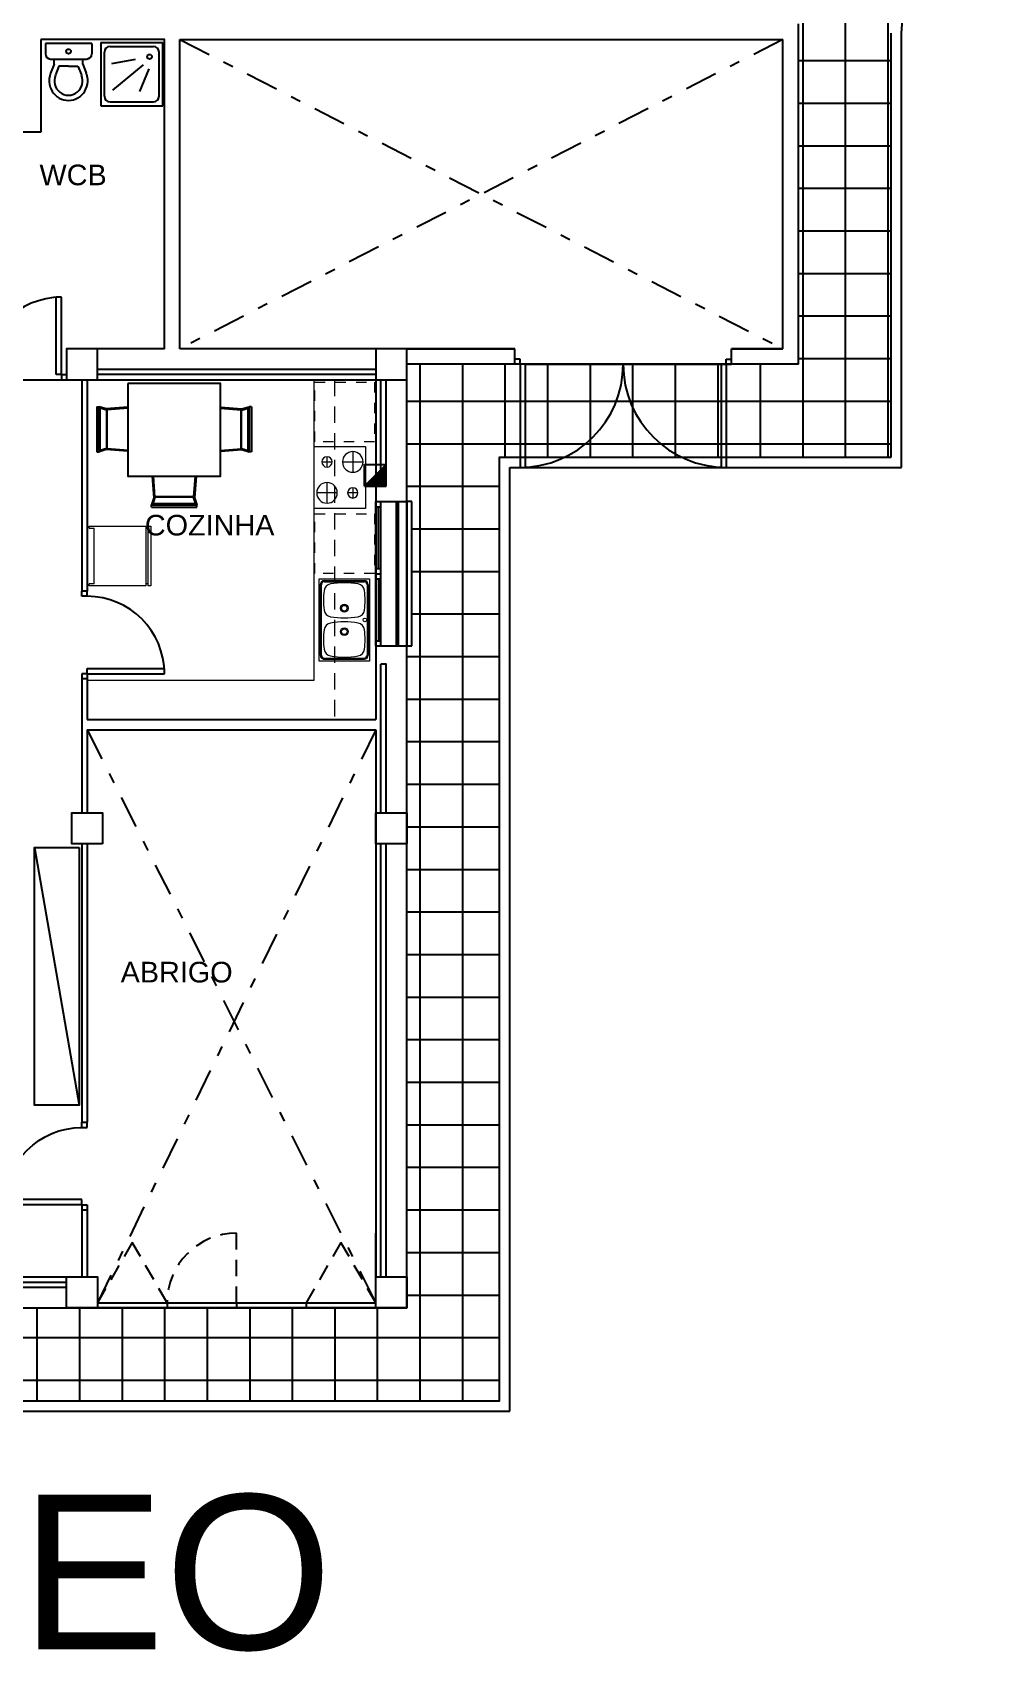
# Model space of a CAD drawing. Extents: x 99.2 to 143, y 99.3 to 125.4.
# Drawn here: x 108.92 to 118.13, y 99.32 to 115.02 of the extents above; entities that cross this region are included whole.
import ezdxf

# ---------------------------------------------------------------- set-up
doc = ezdxf.new("R2010")
doc.units = 0
doc.header["$LTSCALE"] = 0.025
doc.linetypes.add('TRAZO_Y_PUNTO', pattern=[25.4, 12.7, -6.35, 0, -6.35])
doc.linetypes.add('TRAZOS2', pattern=[9.525, 6.35, -3.175])
doc.layers.get('0').update_dxf_attribs({"linetype": 'CONTINUOUS'})
doc.layers.add('0_CUINA', color=8, linetype='CONTINUOUS', lineweight=5)
for name, color, linetype in [('0_MOBLES', 8, 'CONTINUOUS'), ('ACERA', 2, 'CONTINUOUS'), ('CARPINTERIA', 3, 'CONTINUOUS'), ('OBRA', 4, 'CONTINUOUS'), ('PILARES', 1, 'CONTINUOUS'), ('SANITARIOS', 7, 'CONTINUOUS'), ('SUP', 2, 'CONTINUOUS')]:
    doc.layers.add(name, color=color, linetype=linetype)
doc.styles.add('EJES', font='arial.ttf')

# ---------------------------------------------------------------- blocks, each defined once
blk = doc.blocks.new('P75')
at = {"layer": 'CARPINTERIA'}
for p, q in [((-0.05, 0.8), (-0.05, 0.85)), ((0, 0.8), (-0.05, 0.8)), ((0, 0.8), (0, 0.85)), ((-0.05, 0.05), (-0.05, 0)), ((0, 0.05), (-0.05, 0.05)), ((0, 0.1), (0.75, 0.1)), ((0, 0.05), (0, 0.1)), ((0, 0.05), (0.75, 0.05)), ((0, 0.05), (0, 0)), ((0.75, 0.05), (0.75, 0.1))]:
    blk.add_line(p, q, dxfattribs=at)
blk.add_arc((0, 0.05), 0.75, 0, 90, dxfattribs=at)
at = {"layer": 'OBRA'}
for p, q in [((0, 0.85), (-0.05, 0.85)), ((0, 0), (-0.05, 0))]:
    blk.add_line(p, q, dxfattribs=at)
blk = doc.blocks.new('T3')
for p, q in [((0.226, 0.75), (0.663, 0.75)), ((0.226, 0.75), (0.226, 0.728)), ((0.226, 0.728), (0.663, 0.728)), ((0.247, 0.658), (0.226, 0.728)), ((0.231, 0.45), (0.247, 0.658)), ((0.65, 0.726), (0.238, 0.726)), ((0.238, 0.717), (0.238, 0.726)), ((0.65, 0.717), (0.238, 0.717)), ((0.258, 0.653), (0.238, 0.717)), ((0.24, 0.45), (0.255, 0.649)), ((0.257, 0.658), (0.247, 0.658)), ((0.633, 0.649), (0.255, 0.649)), ((0.63, 0.653), (0.258, 0.653)), ((0.63, 0.653), (0.65, 0.717)), ((0.641, 0.658), (0.632, 0.658)), ((0.649, 0.45), (0.633, 0.649)), ((0.641, 0.658), (0.663, 0.728)), ((0.657, 0.45), (0.641, 0.658)), ((0.65, 0.717), (0.65, 0.726)), ((0.663, 0.75), (0.663, 0.728)), ((0.9, 0.213), (1.108, 0.197)), ((0.9, 0.204), (1.099, 0.189)), ((1.099, 0.189), (1.099, -0.189)), ((1.103, 0.186), (1.167, 0.206)), ((1.103, 0.186), (1.103, -0.186)), ((1.108, 0.197), (1.178, 0.219)), ((1.108, 0.197), (1.108, 0.187)), ((1.167, 0.206), (1.167, -0.206)), ((1.167, 0.206), (1.176, 0.206)), ((1.176, 0.206), (1.176, -0.206)), ((1.178, -0.219), (1.178, 0.219)), ((1.2, 0.219), (1.178, 0.219)), ((1.2, -0.219), (1.2, 0.219)), ((0.9, -0.204), (1.099, -0.189)), ((0.9, -0.213), (1.108, -0.197)), ((1.103, -0.186), (1.167, -0.206)), ((1.108, -0.187), (1.108, -0.197)), ((1.108, -0.197), (1.178, -0.219)), ((1.167, -0.206), (1.176, -0.206)), ((1.2, -0.219), (1.178, -0.219)), ((0.231, -0.45), (0.247, -0.658)), ((0.24, -0.45), (0.255, -0.649)), ((0.649, -0.45), (0.633, -0.649)), ((0.657, -0.45), (0.641, -0.658)), ((0.247, -0.658), (0.226, -0.728)), ((0.226, -0.728), (0.663, -0.728)), ((0.226, -0.75), (0.226, -0.728)), ((0.226, -0.75), (0.663, -0.75)), ((0.258, -0.653), (0.238, -0.717)), ((0.65, -0.717), (0.238, -0.717)), ((0.238, -0.717), (0.238, -0.726)), ((0.65, -0.726), (0.238, -0.726)), ((0.257, -0.658), (0.247, -0.658)), ((0.633, -0.649), (0.255, -0.649)), ((0.63, -0.653), (0.258, -0.653)), ((0.63, -0.653), (0.65, -0.717)), ((0.641, -0.658), (0.632, -0.658)), ((0.641, -0.658), (0.663, -0.728)), ((0.65, -0.717), (0.65, -0.726)), ((0.663, -0.75), (0.663, -0.728))]:
    blk.add_line(p, q)
blk.add_lwpolyline([(0, -0.45), (0.9, -0.45), (0.9, 0.45), (0, 0.45)], close=True)
blk = doc.blocks.new('A$C4DD17B12')
at = {"layer": '0_CUINA'}
for p, q in [((-55, 2), (-52, 2)), ((-55, -56), (-55, 2)), ((-52, -56), (-52, 2)), ((-52, 0), (-50, 0)), ((-50, 2), (5, 2)), ((-50, -56), (-50, 2)), ((0, 0), (5, 0)), ((0, 0), (0, -54)), ((5, 2), (5, 0)), ((-52, -56), (-55, -56)), ((-50, -54), (-52, -54)), ((5, -56), (-50, -56)), ((5, -54), (0, -54)), ((5, -54), (5, -56)), ((5, -54), (5, -56))]:
    blk.add_line(p, q, dxfattribs=at)
blk = doc.blocks.new('A$C19410B1B')
for p, q in [((0, 60), (-50, 60)), ((-50, 60), (-50, 0)), ((-37.5, 55), (-37.5, 35)), ((-12.5, 40), (-12.5, 50)), ((0, 0), (0, 60)), ((-27.5, 45), (-47.5, 45)), ((-7.5, 45), (-17.5, 45)), ((-37.5, 20), (-37.5, 10)), ((-12.5, 5), (-12.5, 25)), ((-42.5, 15), (-32.5, 15)), ((-22.5, 15), (-2.5, 15)), ((-50, 0), (0, 0))]:
    blk.add_line(p, q)
for centre, radius in [((-37.5, 45), 10), ((-12.5, 45), 5), ((-37.5, 15), 5), ((-12.5, 15), 10)]:
    blk.add_circle(centre, radius)
blk = doc.blocks.new('87051080')
for p, q in [((-0.381, -0.438), (-0.381, -0.053)), ((-0.371, -0.438), (-0.371, -0.053)), ((-0.341, -0.013), (0.341, -0.013)), ((-0.341, -0.023), (0.341, -0.023)), ((0.371, -0.438), (0.371, -0.053)), ((0.381, -0.438), (0.381, -0.053)), ((0.341, -0.467), (-0.341, -0.467)), ((0.341, -0.477), (-0.341, -0.477))]:
    blk.add_line(p, q)
blk.add_lwpolyline([(0.4, 0), (0.4, -0.49), (-0.4, -0.49), (-0.4, 0)], close=True)
for centre, radius in [((0, -0.045), 0.0175), ((-0.114, -0.245), 0.038), ((-0.114, -0.245), 0.0275), ((0.114, -0.245), 0.038), ((0.114, -0.245), 0.0275)]:
    blk.add_circle(centre, radius)
for centre, radius, start, end in [((-0.341, -0.053), 0.04, 90, 180), ((-0.341, -0.053), 0.03, 90, 180), ((0.389, -0.245), 0.75, 169.6188, 190.3812), ((-0.275, -0.123), 0.075, 97.23, 169.6188), ((-0.19, -0.793), 0.75, 82.77, 97.23), ((-0.105, -0.123), 0.075, 10.3812, 82.77), ((-0.769, -0.245), 0.75, 349.6188, 10.3812), ((0.769, -0.245), 0.75, 169.6188, 190.3812), ((0.105, -0.123), 0.075, 97.23, 169.6188), ((0.19, -0.793), 0.75, 82.77, 97.23), ((0.275, -0.123), 0.075, 10.3812, 82.77), ((0.341, -0.053), 0.04, 0, 90), ((0.341, -0.053), 0.03, 0, 90), ((-0.389, -0.245), 0.75, 349.6188, 10.3812), ((-0.341, -0.438), 0.04, 180, 270), ((-0.341, -0.438), 0.03, 180, 270), ((-0.275, -0.367), 0.075, 190.3812, 262.77), ((-0.19, 0.303), 0.75, 262.77, 277.23), ((-0.105, -0.367), 0.075, 277.23, 349.6188), ((0.105, -0.367), 0.075, 190.3812, 262.77), ((0.19, 0.303), 0.75, 262.77, 277.23), ((0.275, -0.367), 0.075, 277.23, 349.6188), ((0.341, -0.438), 0.04, 270, 0), ((0.341, -0.438), 0.03, 270, 0)]:
    blk.add_arc(centre, radius, start, end)

msp = doc.modelspace()

# ---------------------------------------------------------------- hatches: boundary and pattern name
at = {"layer": 'ACERA'}
h = msp.add_hatch(dxfattribs=at)
h.set_pattern_fill('ANSI37', color=8, scale=0.13, angle=45, style=0)
h.paths.add_polyline_path([(113.45, 110.9), (113.65, 110.9), (113.65, 111.8), (113.6, 111.8), (112.55, 111.8), (112.55, 111.65), (112.55, 110.469), (112.6, 110.469), (112.6, 109.069), (112.55, 109.069), (112.55, 102.65), (112.25, 102.65), (109.55, 102.65), (109.25, 102.65), (106.675, 102.65), (106.675, 102.6), (105.275, 102.6), (105.275, 102.65), (102.35, 102.65), (100.95, 102.65), (100.25, 102.65), (100.25, 102.95), (100.25, 111.95), (100.55, 111.95), (105.85, 111.95), (105.85, 112), (107.25, 112), (107.25, 111.95), (108.05, 111.95), (108.05, 115.1), (108.05, 118.25), (108.05, 124.55), (116.927, 124.55), (116.927, 118.25), (116.828, 117.708), (116.819, 117.659), (117.436, 117.545), (118.007, 125.338), (107.15, 125.338), (107.15, 112.85), (99.35, 112.85), (99.35, 101.75), (113.45, 101.75)])
h.paths.add_polyline_path([(117.25, 115.005), (117.289, 115.539), (116.458, 115.691), (116.449, 115.642), (116.35, 115.1), (116.35, 111.8), (115.7, 111.8), (115.65, 111.8), (115.65, 110.9), (117.25, 110.9)], flags=17)
h.paths.add_polyline_path([(115.6, 111.8), (114.65, 111.8, 0.287492), (115.214, 110.9), (115.6, 110.9)], flags=17)
h.paths.add_polyline_path([(114.65, 111.8, -0.287492), (114.086, 110.9), (115.214, 110.9, -0.287492)], flags=17)
h.paths.add_polyline_path([(114.65, 111.8), (113.7, 111.8), (113.7, 110.9), (114.086, 110.9, 0.287492)], flags=17)
h.paths.add_polyline_path([(116.639, 116.675), (116.467, 115.741), (117.293, 115.589), (117.336, 116.172, 0.225854)], flags=17)
h.paths.add_polyline_path([(117.433, 117.495), (116.81, 117.609), (116.639, 116.675, 0.197958), (117.384, 116.833)], flags=17)
h.paths.add_polyline_path([(117.384, 116.833, -0.197958), (116.639, 116.675, -0.225854), (117.336, 116.172)], flags=17)
h.paths.add_polyline_path([(116.467, 115.741), (116.458, 115.691), (117.289, 115.539), (117.293, 115.589)], flags=17)
h.paths.add_polyline_path([(116.819, 117.659), (116.81, 117.609), (117.433, 117.495), (117.436, 117.545)], flags=16)
h.paths.add_polyline_path([(115.65, 111.8), (115.6, 111.8), (115.6, 110.9), (115.65, 110.9)], flags=17)
h.paths.add_polyline_path([(113.7, 111.8), (113.65, 111.8), (113.65, 110.9), (113.7, 110.9)], flags=17)
at = {"layer": 'OBRA'}
h = msp.add_hatch(dxfattribs=at)
h.set_pattern_fill('ANSI31', color=8, scale=0.0035, angle=45, style=0)
h.set_pattern_definition([(90, (38.395, 32.674315), (-0.0111125, 1e-18), [])])
h.paths.add_polyline_path([(112.35, 110.619), (112.35, 110.829), (112.14, 110.619)])

# ---------------------------------------------------------------- linework, layer by layer
at = {"layer": '0_CUINA'}
for p, q in [((112.25, 111.65), (111.65, 111.65)), ((111.65, 111.65), (111.65, 108.733)), ((111.65, 108.733), (109.45, 108.733))]:
    msp.add_line(p, q, dxfattribs=at)
at = {"layer": '0_CUINA', "linetype": 'TRAZOS2'}
msp.add_line((111.85, 111.65), (111.85, 108.357), dxfattribs=at)
at = {"layer": '0_CUINA', "linetype": 'TRAZOS2', "ltscale": 0.02}
for points in [[(111.659, 111.047), (111.659, 111.627), (112.239, 111.627), (112.239, 111.047)], [(111.659, 109.771), (111.659, 110.351), (112.239, 110.351), (112.239, 109.771)]]:
    msp.add_lwpolyline(points, close=True, dxfattribs=at)
at = {"layer": '0_MOBLES'}
msp.add_line((108.938, 107.115), (109.372, 104.615), dxfattribs=at)
msp.add_lwpolyline([(109.372, 107.115), (109.372, 104.615), (108.938, 104.615), (108.938, 107.115)], close=True, dxfattribs=at)
at = {"layer": 'ACERA'}
for p, q in [((117.35, 115.009), (118.127, 125.438)), ((117.25, 110.9), (117.25, 115.009)), ((117.35, 110.8), (117.35, 115.009)), ((113.55, 101.65), (113.55, 110.8)), ((113.55, 110.8), (117.35, 110.8)), ((99.25, 101.65), (113.55, 101.65))]:
    msp.add_line(p, q, dxfattribs=at)
at = {"layer": 'ACERA', "color": 9}
for p, q in [((115.7, 111.8), (113.6, 111.8)), ((112.55, 110.469), (112.55, 109.069)), ((112.25, 102.65), (109.55, 102.65))]:
    msp.add_line(p, q, dxfattribs=at)
at = {"layer": 'ACERA', "color": 8}
msp.add_line((112.25, 102.7), (112.25, 103.375), dxfattribs=at)
at = {"layer": 'ACERA', "color": 8, "linetype": 'TRAZOS2'}
for p, q in [((109.888, 103.285), (109.55, 102.7)), ((110.225, 102.7), (109.888, 103.285)), ((111.912, 103.285), (111.575, 102.7)), ((112.25, 102.7), (111.912, 103.285))]:
    msp.add_line(p, q, dxfattribs=at)
at = {"layer": 'ACERA'}
msp.add_lwpolyline([(107.15, 125.338), (107.15, 112.85), (99.35, 112.85), (99.35, 101.75), (113.45, 101.75), (113.45, 110.9), (117.25, 110.9)], dxfattribs=at)
at = {"layer": 'CARPINTERIA'}
for p, q in [((109.15, 111.7), (109.15, 112.45)), ((109.2, 112.45), (109.15, 112.45)), ((109.2, 111.7), (109.2, 112.45)), ((113.65, 111.85), (113.6, 111.85)), ((113.65, 111.8), (113.6, 111.8)), ((113.65, 111.8), (113.65, 111.85)), ((113.7, 111.8), (113.65, 111.8)), ((113.65, 111.8), (113.65, 110.8)), ((113.7, 111.8), (113.7, 110.8)), ((113.7, 111.8), (115.6, 111.8)), ((115.6, 111.8), (115.6, 110.8)), ((115.6, 111.8), (115.65, 111.8)), ((115.65, 111.8), (115.65, 111.85)), ((115.65, 111.85), (115.7, 111.85)), ((115.65, 111.8), (115.65, 110.8)), ((115.65, 111.8), (115.7, 111.8)), ((108.45, 111.65), (109.2, 111.65)), ((109.2, 111.7), (109.15, 111.7)), ((109.2, 111.7), (109.2, 111.65)), ((109.2, 111.7), (109.25, 111.7)), ((109.2, 111.65), (109.25, 111.65)), ((112.25, 109.069), (112.25, 110.469)), ((112.25, 110.419), (112.3, 110.419)), ((112.275, 109.819), (112.275, 110.419)), ((112.3, 109.069), (112.3, 110.469)), ((112.45, 109.069), (112.45, 110.469)), ((112.47, 109.069), (112.47, 110.469)), ((112.6, 110.469), (112.55, 110.469)), ((112.6, 109.069), (112.6, 110.469)), ((112.25, 109.819), (112.3, 109.819)), ((112.25, 109.769), (112.3, 109.769)), ((109.4, 109.55), (109.4, 109.6)), ((109.45, 109.55), (109.45, 109.6)), ((112.25, 109.719), (112.3, 109.719)), ((112.275, 109.719), (112.275, 109.119)), ((109.45, 109.55), (109.4, 109.55)), ((112.25, 109.119), (112.3, 109.119)), ((112.55, 109.069), (112.6, 109.069)), ((109.45, 108.85), (110.2, 108.85)), ((109.45, 108.8), (109.45, 108.85)), ((110.2, 108.8), (110.2, 108.85)), ((109.45, 108.8), (109.4, 108.8)), ((109.4, 108.8), (109.4, 108.75)), ((109.45, 108.8), (110.2, 108.8)), ((109.45, 108.8), (109.45, 108.75)), ((109.55, 102.7), (112.25, 102.7)), ((110.225, 102.7), (110.225, 102.65)), ((110.9, 102.7), (110.9, 102.65)), ((111.575, 102.7), (111.575, 102.65)), ((109.55, 102.65), (112.25, 102.65))]:
    msp.add_line(p, q, dxfattribs=at)
at = {"layer": 'CARPINTERIA', "linetype": 'TRAZO_Y_PUNTO'}
for p, q in [((109.45, 108.257), (112.25, 102.7)), ((112.25, 108.257), (109.55, 102.7))]:
    msp.add_line(p, q, dxfattribs=at)
at = {"layer": 'CARPINTERIA', "linetype": 'TRAZOS2'}
msp.add_line((110.9, 102.7), (110.9, 103.375), dxfattribs=at)
at = {"layer": 'CARPINTERIA'}
for centre, radius, start, end in [((109.2, 111.7), 0.75, 90, 180), ((113.65, 111.8), 1, 270, 0), ((115.65, 111.8), 1, 180, 270), ((109.45, 108.8), 0.75, 0, 90)]:
    msp.add_arc(centre, radius, start, end, dxfattribs=at)
at = {"layer": 'CARPINTERIA', "linetype": 'TRAZOS2'}
msp.add_arc((110.9, 102.7), 0.675, 90, 180, dxfattribs=at)
at = {"layer": 'OBRA'}
for p, q in [((116.35, 111.8), (116.35, 115.1)), ((109, 114.95), (109, 114.05)), ((110.35, 111.95), (110.35, 114.95)), ((110.35, 114.95), (116.2, 114.95)), ((116.2, 111.95), (116.2, 114.95)), ((109, 114.05), (108.2, 114.05)), ((112.55, 111.95), (113.6, 111.95)), ((112.55, 111.95), (112.55, 111.95)), ((113.6, 111.95), (112.55, 111.95)), ((113.6, 111.8), (113.6, 111.95)), ((116.2, 111.95), (115.7, 111.95)), ((115.7, 111.8), (115.7, 111.95)), ((115.7, 111.95), (116.2, 111.95)), ((116.2, 111.95), (116.2, 111.95)), ((113.6, 111.8), (112.55, 111.8)), ((116.35, 111.8), (115.7, 111.8)), ((109.25, 111.7), (109.25, 111.65)), ((109.25, 111.65), (112.25, 111.65)), ((109.4, 111.65), (109.4, 109.6)), ((109.45, 111.65), (109.45, 109.6)), ((112.25, 111.65), (112.25, 108.357)), ((112.3, 110.619), (112.35, 110.619)), ((112.25, 110.469), (112.55, 110.469)), ((109.45, 109.6), (109.4, 109.6)), ((112.25, 109.069), (112.55, 109.069)), ((109.45, 108.75), (109.4, 108.75)), ((109.4, 108.75), (109.4, 107.45)), ((109.45, 108.75), (109.45, 108.357)), ((109.45, 108.357), (112.25, 108.357)), ((109.45, 108.257), (112.25, 108.257)), ((109.45, 108.257), (109.45, 107.45)), ((112.25, 108.257), (112.25, 102.95)), ((109.4, 107.15), (109.4, 104.45)), ((109.45, 107.15), (109.45, 104.45)), ((109.4, 103.6), (109.4, 102.95)), ((109.45, 103.6), (109.45, 102.95)), ((102.55, 102.95), (109.25, 102.95))]:
    msp.add_line(p, q, dxfattribs=at)
at = {"layer": 'OBRA', "color": 3, "linetype": 'TRAZO_Y_PUNTO'}
for p, q in [((116.2, 114.95), (110.35, 111.95)), ((110.35, 114.95), (116.2, 111.95))]:
    msp.add_line(p, q, dxfattribs=at)
at = {"layer": 'OBRA', "color": 8}
for p, q in [((112.35, 110.829), (112.14, 110.619)), ((112.14, 110.829), (112.35, 110.829)), ((112.14, 110.619), (112.14, 110.829)), ((112.35, 110.619), (112.35, 110.829)), ((112.14, 110.619), (112.35, 110.619))]:
    msp.add_line(p, q, dxfattribs=at)
at = {"layer": 'OBRA'}
for points in [[(110.2, 111.95), (110.2, 114.95), (109, 114.95)], [(110.2, 111.95), (109.25, 111.95)], [(112.25, 102.65), (112.55, 102.65), (112.55, 111.95), (110.35, 111.95)], [(112.25, 111.75), (109.55, 111.75)], [(112.25, 111.7), (109.55, 111.7)], [(112.3, 110.619), (112.3, 111.65)], [(112.35, 110.619), (112.35, 111.65)], [(112.35, 107.45), (112.35, 108.893), (112.3, 108.893)], [(112.3, 107.45), (112.3, 108.893)], [(112.3, 102.95), (112.3, 107.15)], [(112.35, 102.95), (112.35, 107.15)], [(106.675, 102.95), (106.675, 102.65), (109.55, 102.65)], [(106.825, 102.85), (106.825, 102.9), (109.25, 102.9)], [(106.825, 102.85), (109.25, 102.85)]]:
    msp.add_lwpolyline(points, dxfattribs=at)
at = {"layer": 'PILARES'}
for points in [[(109.25, 111.65), (109.55, 111.65), (109.55, 111.95), (109.25, 111.95)], [(112.25, 111.65), (112.55, 111.65), (112.55, 111.95), (112.25, 111.95)], [(109.6, 107.15), (109.3, 107.15), (109.3, 107.45), (109.6, 107.45)], [(112.55, 107.15), (112.25, 107.15), (112.25, 107.45), (112.55, 107.45)], [(109.55, 102.65), (109.25, 102.65), (109.25, 102.95), (109.55, 102.95)], [(112.55, 102.65), (112.25, 102.65), (112.25, 102.95), (112.55, 102.95)]]:
    msp.add_lwpolyline(points, close=True, dxfattribs=at)
at = {"layer": 'SANITARIOS'}
for p, q in [((109.495, 114.91), (109.045, 114.91)), ((109.045, 114.91), (109.045, 114.81)), ((109.495, 114.91), (109.495, 114.81)), ((109.583, 114.921), (110.183, 114.921)), ((109.583, 114.921), (109.583, 114.306)), ((109.617, 114.4), (109.617, 114.827)), ((109.672, 114.882), (110.093, 114.882)), ((110.148, 114.4), (110.148, 114.827)), ((110.183, 114.306), (110.183, 114.921)), ((109.095, 114.76), (109.445, 114.76)), ((109.131, 114.711), (109.096, 114.624)), ((109.131, 114.711), (109.131, 114.76)), ((109.177, 114.692), (109.142, 114.605)), ((109.269, 114.692), (109.177, 114.692)), ((109.269, 114.692), (109.36, 114.692)), ((109.36, 114.692), (109.396, 114.605)), ((109.407, 114.711), (109.407, 114.76)), ((109.407, 114.711), (109.442, 114.624)), ((109.916, 114.754), (109.688, 114.712)), ((109.992, 114.705), (109.695, 114.457)), ((110.047, 114.664), (109.957, 114.444)), ((109.583, 114.306), (110.183, 114.306)), ((109.672, 114.345), (110.093, 114.345))]:
    msp.add_line(p, q, dxfattribs=at)
for centre in [(109.27, 114.834), (110.056, 114.782)]:
    msp.add_circle(centre, 0.0226, dxfattribs=at)
for centre, radius, start, end in [((109.095, 114.81), 0.0502, 180, 270), ((109.445, 114.81), 0.0502, 270, 0), ((109.672, 114.827), 0.0551, 90, 180), ((110.093, 114.827), 0.0551, 0, 90), ((109.672, 114.4), 0.0551, 180, 270), ((110.093, 114.4), 0.0551, 270, 0)]:
    msp.add_arc(centre, radius, start, end, dxfattribs=at)
msp.add_ellipse((109.269, 114.55), major_axis=(0, 0.142), ratio=0.967332, start_param=1.174591, end_param=5.108594, dxfattribs=at)
msp.add_open_spline([(109.096, 114.624), (109.081, 114.589), (109.078, 114.549), (109.098, 114.449), (109.143, 114.394), (109.26, 114.348), (109.331, 114.358), (109.431, 114.435), (109.46, 114.5), (109.454, 114.584), (109.45, 114.605), (109.442, 114.624)], degree=3, knots=[4.316184, 4.316184, 4.316184, 4.316184, 4.918021, 4.918021, 5.91878, 5.91878, 6.919538, 6.919538, 7.920297, 7.920297, 8.250187, 8.250187, 8.250187, 8.250187], dxfattribs=at)

# ---------------------------------------------------------------- block references
at = {"layer": '0_CUINA', "yscale": 0.009999999999990905, "zscale": 0.009999999999999998}
for name, p, xscale, rotation in [('A$C19410B1B', (111.652, 110.403), -0.009999999999990931, 4.184205453303091e-06), ('A$C4DD17B12', (109.519, 109.671), 0.009999999999990931, 180.0000041843683)]:
    msp.add_blockref(name, p, dxfattribs=dict(at, xscale=xscale, rotation=rotation))
at = {"layer": '0_CUINA', "rotation": 270.0000041843976}
msp.add_blockref('87051080', (112.19, 109.321), dxfattribs=at)
at = {"layer": '0_MOBLES', "rotation": 270}
msp.add_blockref('T3', (110.294, 111.614), dxfattribs=at)
at = {"layer": 'CARPINTERIA', "xscale": -1}
msp.add_blockref('P75', (109.4, 103.6), dxfattribs=at)

# ---------------------------------------------------------------- texts
at = {"layer": 'SUP', "color": 0, "style": 'EJES'}
for s, height, p in [('WCB', 0.2, (108.988, 113.536)), ('COZINHA', 0.2, (110.01, 110.14)), ('ABRIGO', 0.2, (109.775, 105.806)), ('TÉRREO', 1.5, (103.1, 99.339))]:
    msp.add_text(s, height=height, dxfattribs=at).set_placement(p)

doc.saveas('drawing.dxf')
